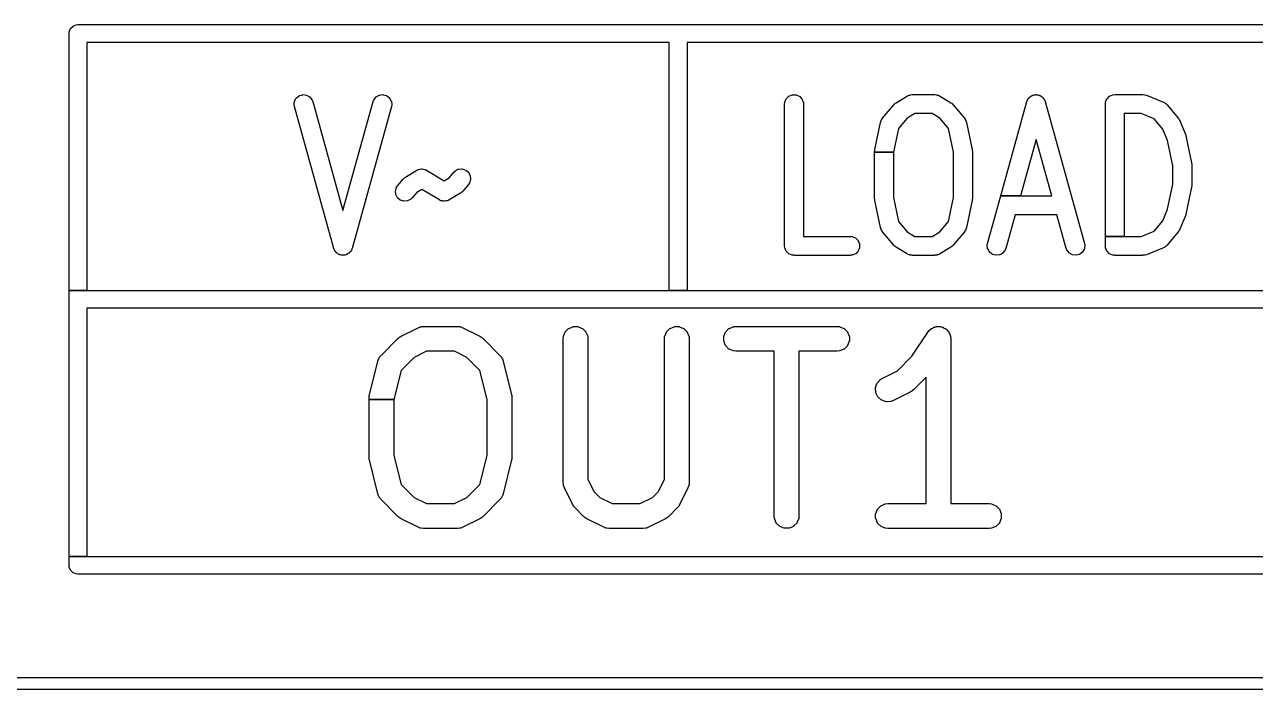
# Model space of a CAD drawing. Header units: inches. Extents: x 0 to 2.68, y 0 to 2.67.
# Drawn here: x 0.3956 to 0.8057, y -0.002 to 0.2195 of the extents above; entities that cross this region are included whole.
import ezdxf

# ---------------------------------------------------------------- set-up
doc = ezdxf.new("R2010")
doc.units = ezdxf.units.IN
doc.header["$MEASUREMENT"] = 0
doc.layers.add('Edge.Cuts', color=254, linetype='CONTINUOUS', true_color=0xd0d2cd)

msp = doc.modelspace()

# ---------------------------------------------------------------- linework, layer by layer
at = {"layer": 'Edge.Cuts', "linetype": 'CONTINUOUS'}
for p, q in [((0.41049, 0.21711), (0.41093, 0.21818)), ((0.41093, 0.21818), (0.41175, 0.21899)), ((0.41175, 0.21899), (0.41281, 0.21943)), ((0.41281, 0.21943), (0.41339, 0.21949)), ((0.41339, 0.21949), (1.21339, 0.21949)), ((0.41043, 0.21654), (0.41049, 0.21711)), ((0.41043, 0.13091), (0.41043, 0.21654)), ((0.61043, 0.21358), (0.41634, 0.21358)), ((0.41634, 0.21358), (0.41634, 0.13091)), ((0.61043, 0.13091), (0.61043, 0.21358)), ((0.81043, 0.21358), (0.61634, 0.21358)), ((0.61634, 0.21358), (0.61634, 0.13091)), ((0.48542, 0.19282), (0.48556, 0.19397)), ((0.48543, 0.19276), (0.48542, 0.19282)), ((0.48552, 0.19219), (0.48543, 0.19276)), ((0.48556, 0.19397), (0.48559, 0.19404)), ((0.48559, 0.19404), (0.48615, 0.19504)), ((0.48615, 0.19504), (0.4862, 0.1951)), ((0.4862, 0.1951), (0.48711, 0.19581)), ((0.48711, 0.19581), (0.48718, 0.19584)), ((0.48718, 0.19584), (0.48829, 0.19615)), ((0.48829, 0.19615), (0.48837, 0.19616)), ((0.48837, 0.19616), (0.48951, 0.19602)), ((0.48951, 0.19602), (0.48958, 0.19599)), ((0.48958, 0.19599), (0.49059, 0.19543)), ((0.49059, 0.19543), (0.49065, 0.19538)), ((0.49065, 0.19538), (0.49136, 0.19447)), ((0.49136, 0.19447), (0.49138, 0.19442)), ((0.49138, 0.19442), (0.49159, 0.19388)), ((0.49159, 0.19388), (0.4916, 0.19386)), ((0.4916, 0.19386), (0.50169, 0.15754)), ((0.50169, 0.15754), (0.51178, 0.19386)), ((0.51178, 0.19388), (0.51199, 0.19442)), ((0.51178, 0.19386), (0.51178, 0.19388)), ((0.51199, 0.19442), (0.51202, 0.19447)), ((0.51202, 0.19447), (0.51273, 0.19538)), ((0.51273, 0.19538), (0.51279, 0.19543)), ((0.51279, 0.19543), (0.51379, 0.19599)), ((0.51379, 0.19599), (0.51386, 0.19602)), ((0.51386, 0.19602), (0.51501, 0.19616)), ((0.51501, 0.19616), (0.51508, 0.19615)), ((0.51508, 0.19615), (0.51619, 0.19584)), ((0.51619, 0.19584), (0.51626, 0.19581)), ((0.51626, 0.19581), (0.51717, 0.1951)), ((0.51717, 0.1951), (0.51722, 0.19504)), ((0.51722, 0.19504), (0.51779, 0.19404)), ((0.51779, 0.19404), (0.51781, 0.19397)), ((0.51781, 0.19397), (0.51795, 0.19282)), ((0.51795, 0.19276), (0.51785, 0.19219)), ((0.51795, 0.19282), (0.51795, 0.19276)), ((0.64886, 0.19304), (0.64891, 0.19361)), ((0.64886, 0.19302), (0.64886, 0.19304)), ((0.64886, 0.14577), (0.64886, 0.19302)), ((0.64891, 0.19361), (0.64893, 0.19367)), ((0.64893, 0.19367), (0.64937, 0.19473)), ((0.64937, 0.19473), (0.64941, 0.1948)), ((0.64941, 0.1948), (0.65023, 0.19561)), ((0.65023, 0.19561), (0.65029, 0.19565)), ((0.65029, 0.19565), (0.65135, 0.1961)), ((0.65135, 0.1961), (0.65143, 0.19611)), ((0.65143, 0.19611), (0.65258, 0.19611)), ((0.65258, 0.19611), (0.65266, 0.1961)), ((0.65266, 0.1961), (0.65372, 0.19565)), ((0.65372, 0.19565), (0.65379, 0.19561)), ((0.65379, 0.19561), (0.6546, 0.1948)), ((0.6546, 0.1948), (0.65464, 0.19473)), ((0.65464, 0.19473), (0.65508, 0.19367)), ((0.65508, 0.19367), (0.6551, 0.19361)), ((0.6551, 0.19361), (0.65515, 0.19304)), ((0.65515, 0.19304), (0.65516, 0.19302)), ((0.65516, 0.19302), (0.65516, 0.14892)), ((0.68146, 0.18829), (0.68521, 0.19278)), ((0.68521, 0.19278), (0.68522, 0.1928)), ((0.68522, 0.1928), (0.68545, 0.19302)), ((0.68545, 0.19302), (0.68548, 0.19307)), ((0.68548, 0.19307), (0.68553, 0.19311)), ((0.68553, 0.19311), (0.68558, 0.19316)), ((0.68558, 0.19316), (0.68563, 0.19321)), ((0.68563, 0.19321), (0.68568, 0.19324)), ((0.68568, 0.19324), (0.68573, 0.19327)), ((0.68573, 0.19327), (0.68599, 0.19346)), ((0.68599, 0.19346), (0.68601, 0.19347)), ((0.68601, 0.19347), (0.68976, 0.19572)), ((0.68976, 0.19572), (0.68977, 0.19573)), ((0.68977, 0.19573), (0.6903, 0.19598)), ((0.6903, 0.19598), (0.69035, 0.19599)), ((0.69035, 0.19599), (0.69054, 0.19602)), ((0.69054, 0.19602), (0.69072, 0.1961)), ((0.69072, 0.1961), (0.69078, 0.19611)), ((0.69078, 0.19611), (0.69136, 0.19617)), ((0.69136, 0.19617), (0.69138, 0.19617)), ((0.69138, 0.19617), (0.69888, 0.19617)), ((0.69888, 0.19617), (0.69889, 0.19617)), ((0.69889, 0.19617), (0.69947, 0.19611)), ((0.69947, 0.19611), (0.69953, 0.1961)), ((0.69953, 0.1961), (0.69971, 0.19602)), ((0.69971, 0.19602), (0.6999, 0.19599)), ((0.6999, 0.19599), (0.69996, 0.19598)), ((0.69996, 0.19598), (0.70048, 0.19573)), ((0.70048, 0.19573), (0.7005, 0.19572)), ((0.7005, 0.19572), (0.70425, 0.19347)), ((0.70425, 0.19347), (0.70426, 0.19346)), ((0.70426, 0.19346), (0.70452, 0.19327)), ((0.70452, 0.19327), (0.70457, 0.19324)), ((0.70457, 0.19324), (0.70462, 0.19321)), ((0.70462, 0.19321), (0.70467, 0.19316)), ((0.70467, 0.19316), (0.70473, 0.19311)), ((0.70473, 0.19311), (0.70477, 0.19307)), ((0.70477, 0.19307), (0.7048, 0.19302)), ((0.7048, 0.19302), (0.70503, 0.1928)), ((0.70503, 0.1928), (0.70504, 0.19278)), ((0.70504, 0.19278), (0.70879, 0.18829)), ((0.72085, 0.16242), (0.72959, 0.19386)), ((0.72959, 0.19388), (0.72962, 0.19395)), ((0.72959, 0.19386), (0.72959, 0.19388)), ((0.72962, 0.19397), (0.72964, 0.19404)), ((0.72962, 0.19395), (0.72962, 0.19397)), ((0.72964, 0.19404), (0.72967, 0.19409)), ((0.72967, 0.19409), (0.7298, 0.19442)), ((0.7298, 0.19442), (0.72983, 0.19447)), ((0.72983, 0.19447), (0.73004, 0.19474)), ((0.73004, 0.19474), (0.73021, 0.19504)), ((0.73021, 0.19504), (0.73026, 0.1951)), ((0.73026, 0.1951), (0.73042, 0.19522)), ((0.73042, 0.19522), (0.73054, 0.19538)), ((0.73054, 0.19538), (0.7306, 0.19543)), ((0.7306, 0.19543), (0.7309, 0.1956)), ((0.7309, 0.1956), (0.73117, 0.19581)), ((0.73117, 0.19581), (0.73124, 0.19584)), ((0.73124, 0.19584), (0.73143, 0.1959)), ((0.73143, 0.1959), (0.7316, 0.19599)), ((0.7316, 0.19599), (0.73167, 0.19602)), ((0.73167, 0.19602), (0.73202, 0.19606)), ((0.73202, 0.19606), (0.73235, 0.19615)), ((0.73235, 0.19615), (0.73242, 0.19616)), ((0.73242, 0.19616), (0.73262, 0.19613)), ((0.73262, 0.19613), (0.73282, 0.19616)), ((0.73282, 0.19616), (0.73289, 0.19615)), ((0.73289, 0.19615), (0.73323, 0.19606)), ((0.73323, 0.19606), (0.73357, 0.19602)), ((0.73357, 0.19602), (0.73364, 0.19599)), ((0.73364, 0.19599), (0.73381, 0.1959)), ((0.73381, 0.1959), (0.734, 0.19584)), ((0.734, 0.19584), (0.73407, 0.19581)), ((0.73407, 0.19581), (0.73434, 0.1956)), ((0.73434, 0.1956), (0.73464, 0.19543)), ((0.73464, 0.19543), (0.7347, 0.19538)), ((0.7347, 0.19538), (0.73482, 0.19522)), ((0.73482, 0.19522), (0.73498, 0.1951)), ((0.73498, 0.1951), (0.73503, 0.19504)), ((0.73503, 0.19504), (0.7352, 0.19474)), ((0.7352, 0.19474), (0.73541, 0.19447)), ((0.73541, 0.19447), (0.73544, 0.19442)), ((0.73544, 0.19442), (0.73557, 0.19409)), ((0.73557, 0.19409), (0.7356, 0.19404)), ((0.7356, 0.19404), (0.73562, 0.19397)), ((0.73562, 0.19397), (0.73562, 0.19395)), ((0.73562, 0.19395), (0.73565, 0.19388)), ((0.73565, 0.19388), (0.73566, 0.19386)), ((0.73566, 0.19386), (0.74878, 0.14662)), ((0.75572, 0.19304), (0.75578, 0.19361)), ((0.75572, 0.19302), (0.75572, 0.19304)), ((0.75572, 0.14892), (0.75572, 0.19302)), ((0.75578, 0.19361), (0.75579, 0.19367)), ((0.75579, 0.19367), (0.75623, 0.19473)), ((0.75623, 0.19473), (0.75627, 0.1948)), ((0.75627, 0.1948), (0.75709, 0.19561)), ((0.75709, 0.19561), (0.75715, 0.19565)), ((0.75715, 0.19565), (0.75822, 0.1961)), ((0.75822, 0.1961), (0.75827, 0.19611)), ((0.75827, 0.19611), (0.75885, 0.19617)), ((0.75885, 0.19617), (0.75887, 0.19617)), ((0.75887, 0.19617), (0.76824, 0.19617)), ((0.76824, 0.19617), (0.76826, 0.19617)), ((0.76826, 0.19617), (0.76876, 0.19612)), ((0.76876, 0.19612), (0.76878, 0.19612)), ((0.76878, 0.19612), (0.76884, 0.19611)), ((0.76884, 0.19611), (0.76884, 0.19611)), ((0.76884, 0.19611), (0.76884, 0.19611)), ((0.76884, 0.19611), (0.76884, 0.19611)), ((0.76884, 0.19611), (0.76884, 0.19611)), ((0.76884, 0.19611), (0.76889, 0.1961)), ((0.76889, 0.1961), (0.76891, 0.19609)), ((0.76891, 0.19609), (0.76939, 0.19595)), ((0.76939, 0.19595), (0.76941, 0.19594)), ((0.76941, 0.19594), (0.77504, 0.19369)), ((0.77504, 0.19369), (0.77505, 0.19368)), ((0.77505, 0.19368), (0.77557, 0.19342)), ((0.77557, 0.19342), (0.77561, 0.19338)), ((0.77561, 0.19338), (0.7757, 0.1933)), ((0.7757, 0.1933), (0.77581, 0.19324)), ((0.77581, 0.19324), (0.77586, 0.19321)), ((0.77586, 0.19321), (0.77627, 0.1928)), ((0.77627, 0.1928), (0.77629, 0.19278)), ((0.77629, 0.19278), (0.78003, 0.18829)), ((0.48553, 0.19218), (0.48552, 0.19219)), ((0.49865, 0.14493), (0.48553, 0.19218)), ((0.51785, 0.19218), (0.50472, 0.14493)), ((0.51785, 0.19219), (0.51785, 0.19218)), ((0.69225, 0.18987), (0.6897, 0.18834)), ((0.698, 0.18987), (0.69225, 0.18987)), ((0.70055, 0.18834), (0.698, 0.18987)), ((0.76763, 0.18987), (0.76202, 0.18987)), ((0.76202, 0.18987), (0.76202, 0.14892)), ((0.77196, 0.18814), (0.76763, 0.18987)), ((0.67892, 0.17791), (0.68079, 0.18691)), ((0.68079, 0.18691), (0.6808, 0.18693)), ((0.6808, 0.18693), (0.68097, 0.18748)), ((0.68097, 0.18748), (0.681, 0.18753)), ((0.681, 0.18753), (0.68106, 0.18763)), ((0.68106, 0.18763), (0.6811, 0.18774)), ((0.6811, 0.18774), (0.68112, 0.18779)), ((0.68112, 0.18779), (0.68145, 0.18827)), ((0.68145, 0.18827), (0.68146, 0.18829)), ((0.6868, 0.18486), (0.68515, 0.17695)), ((0.6897, 0.18834), (0.6868, 0.18486)), ((0.70345, 0.18486), (0.70055, 0.18834)), ((0.7051, 0.17695), (0.70345, 0.18486)), ((0.70879, 0.18829), (0.70881, 0.18827)), ((0.70881, 0.18827), (0.70913, 0.18779)), ((0.70913, 0.18779), (0.70916, 0.18774)), ((0.70916, 0.18774), (0.70919, 0.18763)), ((0.70919, 0.18763), (0.70925, 0.18753)), ((0.70925, 0.18753), (0.70928, 0.18748)), ((0.70928, 0.18748), (0.70945, 0.18693)), ((0.70945, 0.18693), (0.70946, 0.18691)), ((0.70946, 0.18691), (0.71133, 0.17791)), ((0.77489, 0.18462), (0.77196, 0.18814)), ((0.77647, 0.18083), (0.77489, 0.18462)), ((0.78003, 0.18829), (0.78005, 0.18827)), ((0.78005, 0.18827), (0.78017, 0.18809)), ((0.78017, 0.18809), (0.78021, 0.18805)), ((0.78021, 0.18805), (0.78024, 0.18801)), ((0.78024, 0.18801), (0.7803, 0.1879)), ((0.7803, 0.1879), (0.78037, 0.18779)), ((0.78037, 0.18779), (0.7804, 0.18774)), ((0.7804, 0.18774), (0.78041, 0.18769)), ((0.78041, 0.18769), (0.78051, 0.1875)), ((0.78051, 0.1875), (0.78052, 0.18748)), ((0.78052, 0.18748), (0.7824, 0.18298)), ((0.73262, 0.18125), (0.72739, 0.16242)), ((0.73785, 0.16242), (0.73262, 0.18125)), ((0.77822, 0.17245), (0.77647, 0.18083)), ((0.7824, 0.18298), (0.7824, 0.18296)), ((0.7824, 0.18296), (0.78248, 0.1827)), ((0.78248, 0.1827), (0.78257, 0.18243)), ((0.78257, 0.18243), (0.78257, 0.18241)), ((0.78257, 0.18241), (0.78445, 0.17341)), ((0.67885, 0.17732), (0.67888, 0.17759)), ((0.67885, 0.1773), (0.67885, 0.17732)), ((0.67885, 0.17729), (0.67885, 0.1773)), ((0.67885, 0.17727), (0.67885, 0.17729)), ((0.67885, 0.17695), (0.67885, 0.17727)), ((0.67885, 0.16152), (0.67885, 0.17695)), ((0.67885, 0.17695), (0.68515, 0.17695)), ((0.68515, 0.17695), (0.67885, 0.17695)), ((0.67888, 0.17759), (0.67891, 0.17787)), ((0.67891, 0.17788), (0.67892, 0.17789)), ((0.67891, 0.17787), (0.67891, 0.17788)), ((0.67892, 0.17789), (0.67892, 0.17791)), ((0.68515, 0.17695), (0.68515, 0.16185)), ((0.7051, 0.16185), (0.7051, 0.17695)), ((0.71133, 0.17791), (0.71134, 0.17789)), ((0.71134, 0.17789), (0.71134, 0.17788)), ((0.71134, 0.17788), (0.71134, 0.17787)), ((0.71134, 0.17787), (0.71137, 0.17759)), ((0.71137, 0.17759), (0.7114, 0.17732)), ((0.7114, 0.17732), (0.7114, 0.1773)), ((0.7114, 0.1773), (0.7114, 0.17729)), ((0.7114, 0.17729), (0.7114, 0.17727)), ((0.7114, 0.17727), (0.7114, 0.16152)), ((0.77822, 0.16635), (0.77822, 0.17245)), ((0.78445, 0.17341), (0.78445, 0.17339)), ((0.78445, 0.17339), (0.78445, 0.17338)), ((0.78445, 0.17338), (0.78446, 0.17337)), ((0.78446, 0.17337), (0.78448, 0.17309)), ((0.78448, 0.17309), (0.78451, 0.17282)), ((0.78451, 0.17282), (0.78451, 0.1728)), ((0.78451, 0.1728), (0.78451, 0.17279)), ((0.78451, 0.17279), (0.78451, 0.17277)), ((0.78451, 0.17277), (0.78451, 0.16602)), ((0.52178, 0.16805), (0.52201, 0.16828)), ((0.52201, 0.16828), (0.52204, 0.16833)), ((0.52204, 0.16833), (0.52208, 0.16837)), ((0.52208, 0.16837), (0.52214, 0.16841)), ((0.52214, 0.16841), (0.52219, 0.16846)), ((0.52219, 0.16846), (0.52224, 0.16849)), ((0.52224, 0.16849), (0.52229, 0.16852)), ((0.52229, 0.16852), (0.52255, 0.16871)), ((0.52255, 0.16871), (0.52256, 0.16872)), ((0.52256, 0.16872), (0.52631, 0.17097)), ((0.52631, 0.17097), (0.52633, 0.17098)), ((0.52633, 0.17098), (0.52651, 0.17107)), ((0.52651, 0.17107), (0.52656, 0.1711)), ((0.52656, 0.1711), (0.52662, 0.17113)), ((0.52662, 0.17113), (0.52668, 0.17114)), ((0.52668, 0.17114), (0.52685, 0.17123)), ((0.52685, 0.17123), (0.52691, 0.17125)), ((0.52691, 0.17125), (0.52733, 0.17131)), ((0.52733, 0.17131), (0.52774, 0.17141)), ((0.52774, 0.17141), (0.52782, 0.17142)), ((0.52782, 0.17142), (0.52793, 0.1714)), ((0.52793, 0.1714), (0.52805, 0.17142)), ((0.52805, 0.17142), (0.52813, 0.17141)), ((0.52813, 0.17141), (0.52854, 0.17131)), ((0.52854, 0.17131), (0.52896, 0.17125)), ((0.52896, 0.17125), (0.52901, 0.17123)), ((0.52901, 0.17123), (0.52919, 0.17114)), ((0.52919, 0.17114), (0.52924, 0.17113)), ((0.52924, 0.17113), (0.52931, 0.1711)), ((0.52931, 0.1711), (0.52936, 0.17107)), ((0.52936, 0.17107), (0.52954, 0.17098)), ((0.52954, 0.17098), (0.52955, 0.17097)), ((0.52955, 0.17097), (0.53543, 0.16744)), ((0.53543, 0.16744), (0.5371, 0.16845)), ((0.5371, 0.16845), (0.53864, 0.17029)), ((0.53864, 0.17029), (0.53865, 0.1703)), ((0.53865, 0.1703), (0.53906, 0.17071)), ((0.53906, 0.17071), (0.53911, 0.17074)), ((0.53911, 0.17074), (0.54013, 0.17128)), ((0.54013, 0.17128), (0.5402, 0.1713)), ((0.5402, 0.1713), (0.54135, 0.1714)), ((0.54135, 0.1714), (0.54143, 0.1714)), ((0.54143, 0.1714), (0.54253, 0.17105)), ((0.54253, 0.17105), (0.54259, 0.17102)), ((0.54259, 0.17102), (0.54348, 0.17028)), ((0.54348, 0.17028), (0.54353, 0.17022)), ((0.54353, 0.17022), (0.54406, 0.1692)), ((0.54406, 0.1692), (0.54409, 0.16912)), ((0.54409, 0.16912), (0.54419, 0.16798)), ((0.51918, 0.16407), (0.51919, 0.16414)), ((0.51928, 0.16292), (0.51918, 0.16407)), ((0.51919, 0.16414), (0.51953, 0.16524)), ((0.51953, 0.16524), (0.51955, 0.16529)), ((0.51955, 0.16529), (0.51988, 0.16577)), ((0.51988, 0.16577), (0.51989, 0.16579)), ((0.51989, 0.16579), (0.52176, 0.16804)), ((0.52176, 0.16804), (0.52178, 0.16805)), ((0.52793, 0.1646), (0.52626, 0.1636)), ((0.53381, 0.16107), (0.52793, 0.1646)), ((0.54348, 0.16625), (0.5416, 0.16401)), ((0.54349, 0.16627), (0.54348, 0.16625)), ((0.54381, 0.16675), (0.54349, 0.16627)), ((0.54384, 0.1668), (0.54381, 0.16675)), ((0.54418, 0.1679), (0.54384, 0.1668)), ((0.54419, 0.16798), (0.54418, 0.1679)), ((0.77647, 0.15796), (0.77822, 0.16635)), ((0.78445, 0.16538), (0.78257, 0.15638)), ((0.78446, 0.16543), (0.78445, 0.16541)), ((0.78445, 0.16541), (0.78445, 0.1654)), ((0.78445, 0.1654), (0.78445, 0.16538)), ((0.78448, 0.1657), (0.78446, 0.16543)), ((0.78451, 0.16597), (0.78448, 0.1657)), ((0.78451, 0.16602), (0.78451, 0.166)), ((0.78451, 0.166), (0.78451, 0.16599)), ((0.78451, 0.16599), (0.78451, 0.16597)), ((0.5193, 0.16284), (0.51928, 0.16292)), ((0.51984, 0.16182), (0.5193, 0.16284)), ((0.51989, 0.16176), (0.51984, 0.16182)), ((0.52077, 0.16103), (0.51989, 0.16176)), ((0.52084, 0.16099), (0.52077, 0.16103)), ((0.52194, 0.16065), (0.52084, 0.16099)), ((0.52202, 0.16064), (0.52194, 0.16065)), ((0.52316, 0.16074), (0.52202, 0.16064)), ((0.52324, 0.16077), (0.52316, 0.16074)), ((0.52426, 0.1613), (0.52324, 0.16077)), ((0.5243, 0.16133), (0.52426, 0.1613)), ((0.52472, 0.16174), (0.5243, 0.16133)), ((0.52473, 0.16176), (0.52472, 0.16174)), ((0.52626, 0.1636), (0.52473, 0.16176)), ((0.53383, 0.16106), (0.53381, 0.16107)), ((0.53401, 0.16098), (0.53383, 0.16106)), ((0.53405, 0.16094), (0.53401, 0.16098)), ((0.53412, 0.16091), (0.53405, 0.16094)), ((0.53418, 0.1609), (0.53412, 0.16091)), ((0.53435, 0.16081), (0.53418, 0.1609)), ((0.53441, 0.1608), (0.53435, 0.16081)), ((0.53483, 0.16073), (0.53441, 0.1608)), ((0.53524, 0.16063), (0.53483, 0.16073)), ((0.53532, 0.16063), (0.53524, 0.16063)), ((0.53543, 0.16064), (0.53532, 0.16063)), ((0.53555, 0.16063), (0.53543, 0.16064)), ((0.53562, 0.16063), (0.53555, 0.16063)), ((0.53604, 0.16073), (0.53562, 0.16063)), ((0.53646, 0.1608), (0.53604, 0.16073)), ((0.53651, 0.16081), (0.53646, 0.1608)), ((0.53669, 0.1609), (0.53651, 0.16081)), ((0.53674, 0.16091), (0.53669, 0.1609)), ((0.53681, 0.16094), (0.53674, 0.16091)), ((0.53685, 0.16098), (0.53681, 0.16094)), ((0.53704, 0.16106), (0.53685, 0.16098)), ((0.53705, 0.16107), (0.53704, 0.16106)), ((0.5408, 0.16332), (0.53705, 0.16107)), ((0.54082, 0.16333), (0.5408, 0.16332)), ((0.54108, 0.16352), (0.54082, 0.16333)), ((0.54113, 0.16355), (0.54108, 0.16352)), ((0.54118, 0.16358), (0.54113, 0.16355)), ((0.54123, 0.16363), (0.54118, 0.16358)), ((0.54128, 0.16368), (0.54123, 0.16363)), ((0.54132, 0.16372), (0.54128, 0.16368)), ((0.54136, 0.16377), (0.54132, 0.16372)), ((0.54159, 0.16399), (0.54136, 0.16377)), ((0.5416, 0.16401), (0.54159, 0.16399)), ((0.67885, 0.1615), (0.67885, 0.16152)), ((0.67885, 0.16149), (0.67885, 0.1615)), ((0.67885, 0.16147), (0.67885, 0.16149)), ((0.67888, 0.1612), (0.67885, 0.16147)), ((0.67891, 0.16093), (0.67888, 0.1612)), ((0.67888, 0.1612), (0.67888, 0.1612)), ((0.67891, 0.16091), (0.67891, 0.16093)), ((0.67892, 0.1609), (0.67891, 0.16091)), ((0.67892, 0.16088), (0.67892, 0.1609)), ((0.68079, 0.15188), (0.67892, 0.16088)), ((0.68515, 0.16185), (0.6868, 0.15394)), ((0.70345, 0.15394), (0.7051, 0.16185)), ((0.71133, 0.16088), (0.70946, 0.15188)), ((0.71134, 0.1609), (0.71133, 0.16088)), ((0.71137, 0.1612), (0.71134, 0.16093)), ((0.71134, 0.16093), (0.71134, 0.16091)), ((0.71134, 0.16091), (0.71134, 0.1609)), ((0.7114, 0.16147), (0.71137, 0.1612)), ((0.7114, 0.16152), (0.7114, 0.1615)), ((0.7114, 0.1615), (0.7114, 0.16149)), ((0.7114, 0.16149), (0.7114, 0.16147)), ((0.71646, 0.14662), (0.72085, 0.16242)), ((0.72085, 0.16242), (0.72739, 0.16242)), ((0.72739, 0.16242), (0.72085, 0.16242)), ((0.72739, 0.16242), (0.73785, 0.16242)), ((0.72564, 0.15612), (0.72253, 0.14493)), ((0.7396, 0.15612), (0.72564, 0.15612)), ((0.74271, 0.14493), (0.7396, 0.15612)), ((0.77489, 0.15417), (0.77647, 0.15796)), ((0.78248, 0.15609), (0.7824, 0.15583)), ((0.78257, 0.15636), (0.78248, 0.15609)), ((0.78248, 0.15609), (0.78248, 0.15609)), ((0.78257, 0.15638), (0.78257, 0.15636)), ((0.6808, 0.15186), (0.68079, 0.15188)), ((0.68097, 0.15131), (0.6808, 0.15186)), ((0.6868, 0.15394), (0.6897, 0.15045)), ((0.70055, 0.15045), (0.70345, 0.15394)), ((0.70945, 0.15186), (0.70928, 0.15131)), ((0.70946, 0.15188), (0.70945, 0.15186)), ((0.77196, 0.15065), (0.77489, 0.15417)), ((0.7824, 0.15581), (0.78052, 0.15131)), ((0.7824, 0.15583), (0.7824, 0.15581)), ((0.65516, 0.14892), (0.67075, 0.14892)), ((0.67075, 0.14892), (0.67077, 0.14892)), ((0.67077, 0.14892), (0.67135, 0.14887)), ((0.67135, 0.14887), (0.67141, 0.14885)), ((0.67141, 0.14885), (0.67247, 0.14841)), ((0.67247, 0.14841), (0.67253, 0.14837)), ((0.67253, 0.14837), (0.67335, 0.14755)), ((0.681, 0.15126), (0.68097, 0.15131)), ((0.68106, 0.15116), (0.681, 0.15126)), ((0.6811, 0.15105), (0.68106, 0.15116)), ((0.68112, 0.151), (0.6811, 0.15105)), ((0.68145, 0.15052), (0.68112, 0.151)), ((0.68146, 0.15051), (0.68145, 0.15052)), ((0.68521, 0.14601), (0.68146, 0.15051)), ((0.6897, 0.15045), (0.69225, 0.14892)), ((0.69225, 0.14892), (0.698, 0.14892)), ((0.698, 0.14892), (0.70055, 0.15045)), ((0.70879, 0.15051), (0.70504, 0.14601)), ((0.70881, 0.15052), (0.70879, 0.15051)), ((0.70913, 0.151), (0.70881, 0.15052)), ((0.70916, 0.15105), (0.70913, 0.151)), ((0.70919, 0.15116), (0.70916, 0.15105)), ((0.70925, 0.15126), (0.70919, 0.15116)), ((0.70928, 0.15131), (0.70925, 0.15126)), ((0.75572, 0.14577), (0.75572, 0.14892)), ((0.75572, 0.14892), (0.76202, 0.14892)), ((0.76202, 0.14892), (0.75572, 0.14892)), ((0.76202, 0.14892), (0.76763, 0.14892)), ((0.76763, 0.14892), (0.77196, 0.15065)), ((0.78003, 0.15051), (0.77629, 0.14601)), ((0.78005, 0.15052), (0.78003, 0.15051)), ((0.78017, 0.1507), (0.78005, 0.15052)), ((0.78021, 0.15074), (0.78017, 0.1507)), ((0.78024, 0.15078), (0.78021, 0.15074)), ((0.7803, 0.1509), (0.78024, 0.15078)), ((0.78037, 0.151), (0.7803, 0.1509)), ((0.7804, 0.15105), (0.78037, 0.151)), ((0.78041, 0.15111), (0.7804, 0.15105)), ((0.78051, 0.15129), (0.78041, 0.15111)), ((0.78052, 0.15131), (0.78051, 0.15129)), ((0.49866, 0.14491), (0.49865, 0.14493)), ((0.49869, 0.14484), (0.49866, 0.14491)), ((0.49869, 0.14483), (0.49869, 0.14484)), ((0.49871, 0.14475), (0.49869, 0.14483)), ((0.49874, 0.1447), (0.49871, 0.14475)), ((0.49887, 0.14437), (0.49874, 0.1447)), ((0.4989, 0.14432), (0.49887, 0.14437)), ((0.49911, 0.14405), (0.4989, 0.14432)), ((0.49928, 0.14375), (0.49911, 0.14405)), ((0.49933, 0.14369), (0.49928, 0.14375)), ((0.49948, 0.14357), (0.49933, 0.14369)), ((0.49961, 0.14341), (0.49948, 0.14357)), ((0.50389, 0.14357), (0.50377, 0.14341)), ((0.50405, 0.14369), (0.50389, 0.14357)), ((0.5041, 0.14375), (0.50405, 0.14369)), ((0.50427, 0.14405), (0.5041, 0.14375)), ((0.50448, 0.14432), (0.50427, 0.14405)), ((0.50451, 0.14437), (0.50448, 0.14432)), ((0.50463, 0.1447), (0.50451, 0.14437)), ((0.50466, 0.14475), (0.50463, 0.1447)), ((0.50469, 0.14483), (0.50466, 0.14475)), ((0.50472, 0.14491), (0.50469, 0.14484)), ((0.50469, 0.14484), (0.50469, 0.14483)), ((0.50472, 0.14493), (0.50472, 0.14491)), ((0.64886, 0.14575), (0.64886, 0.14577)), ((0.64891, 0.14518), (0.64886, 0.14575)), ((0.64893, 0.14512), (0.64891, 0.14518)), ((0.64937, 0.14406), (0.64893, 0.14512)), ((0.64941, 0.14399), (0.64937, 0.14406)), ((0.65023, 0.14318), (0.64941, 0.14399)), ((0.67335, 0.14399), (0.67253, 0.14318)), ((0.67335, 0.14755), (0.67339, 0.14749)), ((0.67339, 0.14406), (0.67335, 0.14399)), ((0.67339, 0.14749), (0.67383, 0.14643)), ((0.67383, 0.14512), (0.67339, 0.14406)), ((0.67383, 0.14643), (0.67385, 0.14635)), ((0.67385, 0.1452), (0.67383, 0.14512)), ((0.67385, 0.14635), (0.67385, 0.1452)), ((0.68522, 0.14599), (0.68521, 0.14601)), ((0.68545, 0.14577), (0.68522, 0.14599)), ((0.68548, 0.14572), (0.68545, 0.14577)), ((0.68553, 0.14568), (0.68548, 0.14572)), ((0.68558, 0.14564), (0.68553, 0.14568)), ((0.68563, 0.14559), (0.68558, 0.14564)), ((0.68568, 0.14555), (0.68563, 0.14559)), ((0.68573, 0.14552), (0.68568, 0.14555)), ((0.68599, 0.14533), (0.68573, 0.14552)), ((0.68601, 0.14532), (0.68599, 0.14533)), ((0.68976, 0.14307), (0.68601, 0.14532)), ((0.70425, 0.14532), (0.7005, 0.14307)), ((0.70426, 0.14533), (0.70425, 0.14532)), ((0.70452, 0.14552), (0.70426, 0.14533)), ((0.70457, 0.14555), (0.70452, 0.14552)), ((0.70462, 0.14559), (0.70457, 0.14555)), ((0.70467, 0.14564), (0.70462, 0.14559)), ((0.70473, 0.14568), (0.70467, 0.14564)), ((0.70477, 0.14572), (0.70473, 0.14568)), ((0.7048, 0.14577), (0.70477, 0.14572)), ((0.70503, 0.14599), (0.7048, 0.14577)), ((0.70504, 0.14601), (0.70503, 0.14599)), ((0.71636, 0.14603), (0.71646, 0.1466)), ((0.71636, 0.14597), (0.71636, 0.14603)), ((0.7165, 0.14483), (0.71636, 0.14597)), ((0.71646, 0.1466), (0.71646, 0.14662)), ((0.71652, 0.14475), (0.7165, 0.14483)), ((0.71709, 0.14375), (0.71652, 0.14475)), ((0.71714, 0.14369), (0.71709, 0.14375)), ((0.71805, 0.14298), (0.71714, 0.14369)), ((0.72229, 0.14432), (0.72158, 0.14341)), ((0.72232, 0.14437), (0.72229, 0.14432)), ((0.72253, 0.14491), (0.72232, 0.14437)), ((0.72253, 0.14493), (0.72253, 0.14491)), ((0.74272, 0.14491), (0.74271, 0.14493)), ((0.74292, 0.14437), (0.74272, 0.14491)), ((0.74295, 0.14432), (0.74292, 0.14437)), ((0.74366, 0.14341), (0.74295, 0.14432)), ((0.7481, 0.14369), (0.7472, 0.14298)), ((0.74815, 0.14375), (0.7481, 0.14369)), ((0.74872, 0.14475), (0.74815, 0.14375)), ((0.74874, 0.14483), (0.74872, 0.14475)), ((0.74888, 0.14597), (0.74874, 0.14483)), ((0.74878, 0.14662), (0.74878, 0.1466)), ((0.74878, 0.1466), (0.74888, 0.14603)), ((0.74888, 0.14603), (0.74888, 0.14597)), ((0.75572, 0.14575), (0.75572, 0.14577)), ((0.75578, 0.14518), (0.75572, 0.14575)), ((0.75579, 0.14512), (0.75578, 0.14518)), ((0.75623, 0.14406), (0.75579, 0.14512)), ((0.75627, 0.14399), (0.75623, 0.14406)), ((0.75709, 0.14318), (0.75627, 0.14399)), ((0.77504, 0.1451), (0.76941, 0.14285)), ((0.77505, 0.14511), (0.77504, 0.1451)), ((0.77557, 0.14537), (0.77505, 0.14511)), ((0.77561, 0.14541), (0.77557, 0.14537)), ((0.7757, 0.14549), (0.77561, 0.14541)), ((0.77581, 0.14555), (0.7757, 0.14549)), ((0.77586, 0.14559), (0.77581, 0.14555)), ((0.77627, 0.14599), (0.77586, 0.14559)), ((0.77629, 0.14601), (0.77627, 0.14599)), ((0.49966, 0.14336), (0.49961, 0.14341)), ((0.49996, 0.1432), (0.49966, 0.14336)), ((0.50024, 0.14298), (0.49996, 0.1432)), ((0.5003, 0.14295), (0.50024, 0.14298)), ((0.50049, 0.1429), (0.5003, 0.14295)), ((0.50067, 0.1428), (0.50049, 0.1429)), ((0.50074, 0.14277), (0.50067, 0.1428)), ((0.50108, 0.14273), (0.50074, 0.14277)), ((0.50141, 0.14264), (0.50108, 0.14273)), ((0.50149, 0.14263), (0.50141, 0.14264)), ((0.50169, 0.14266), (0.50149, 0.14263)), ((0.50188, 0.14263), (0.50169, 0.14266)), ((0.50196, 0.14264), (0.50188, 0.14263)), ((0.50229, 0.14273), (0.50196, 0.14264)), ((0.50263, 0.14277), (0.50229, 0.14273)), ((0.50271, 0.1428), (0.50263, 0.14277)), ((0.50288, 0.1429), (0.50271, 0.1428)), ((0.50307, 0.14295), (0.50288, 0.1429)), ((0.50314, 0.14298), (0.50307, 0.14295)), ((0.50341, 0.1432), (0.50314, 0.14298)), ((0.50371, 0.14336), (0.50341, 0.1432)), ((0.50377, 0.14341), (0.50371, 0.14336)), ((0.65029, 0.14314), (0.65023, 0.14318)), ((0.65135, 0.1427), (0.65029, 0.14314)), ((0.65141, 0.14268), (0.65135, 0.1427)), ((0.65199, 0.14263), (0.65141, 0.14268)), ((0.65201, 0.14262), (0.65199, 0.14263)), ((0.67075, 0.14262), (0.65201, 0.14262)), ((0.67077, 0.14263), (0.67075, 0.14262)), ((0.67135, 0.14268), (0.67077, 0.14263)), ((0.67141, 0.1427), (0.67135, 0.14268)), ((0.67247, 0.14314), (0.67141, 0.1427)), ((0.67253, 0.14318), (0.67247, 0.14314)), ((0.68977, 0.14306), (0.68976, 0.14307)), ((0.6903, 0.14282), (0.68977, 0.14306)), ((0.69035, 0.1428), (0.6903, 0.14282)), ((0.69054, 0.14277), (0.69035, 0.1428)), ((0.69072, 0.1427), (0.69054, 0.14277)), ((0.69078, 0.14268), (0.69072, 0.1427)), ((0.69136, 0.14263), (0.69078, 0.14268)), ((0.69138, 0.14262), (0.69136, 0.14263)), ((0.69888, 0.14262), (0.69138, 0.14262)), ((0.69889, 0.14263), (0.69888, 0.14262)), ((0.69947, 0.14268), (0.69889, 0.14263)), ((0.69953, 0.1427), (0.69947, 0.14268)), ((0.69971, 0.14277), (0.69953, 0.1427)), ((0.6999, 0.1428), (0.69971, 0.14277)), ((0.69996, 0.14282), (0.6999, 0.1428)), ((0.70048, 0.14306), (0.69996, 0.14282)), ((0.7005, 0.14307), (0.70048, 0.14306)), ((0.71811, 0.14295), (0.71805, 0.14298)), ((0.71922, 0.14264), (0.71811, 0.14295)), ((0.7193, 0.14263), (0.71922, 0.14264)), ((0.72045, 0.14277), (0.7193, 0.14263)), ((0.72052, 0.1428), (0.72045, 0.14277)), ((0.72152, 0.14336), (0.72052, 0.1428)), ((0.72158, 0.14341), (0.72152, 0.14336)), ((0.74372, 0.14336), (0.74366, 0.14341)), ((0.74472, 0.1428), (0.74372, 0.14336)), ((0.7448, 0.14277), (0.74472, 0.1428)), ((0.74594, 0.14263), (0.7448, 0.14277)), ((0.74602, 0.14264), (0.74594, 0.14263)), ((0.74713, 0.14295), (0.74602, 0.14264)), ((0.7472, 0.14298), (0.74713, 0.14295)), ((0.75715, 0.14314), (0.75709, 0.14318)), ((0.75822, 0.1427), (0.75715, 0.14314)), ((0.75827, 0.14268), (0.75822, 0.1427)), ((0.75885, 0.14263), (0.75827, 0.14268)), ((0.75887, 0.14262), (0.75885, 0.14263)), ((0.76824, 0.14262), (0.75887, 0.14262)), ((0.76826, 0.14263), (0.76824, 0.14262)), ((0.76876, 0.14267), (0.76826, 0.14263)), ((0.76878, 0.14267), (0.76876, 0.14267)), ((0.76884, 0.14268), (0.76878, 0.14267)), ((0.76889, 0.1427), (0.76884, 0.14268)), ((0.76884, 0.14268), (0.76884, 0.14268)), ((0.76884, 0.14268), (0.76884, 0.14268)), ((0.76884, 0.14268), (0.76884, 0.14268)), ((0.76884, 0.14268), (0.76884, 0.14268)), ((0.76891, 0.1427), (0.76889, 0.1427)), ((0.76939, 0.14284), (0.76891, 0.1427)), ((0.76941, 0.14285), (0.76939, 0.14284)), ((0.41043, 0.12795), (0.41043, 0.13091)), ((0.41043, 0.13091), (0.41634, 0.13091)), ((0.41634, 0.13091), (0.41043, 0.13091)), ((0.41043, 0.04232), (0.41043, 0.12795)), ((0.41634, 0.13091), (0.61043, 0.13091)), ((0.61043, 0.13091), (0.61634, 0.13091)), ((0.61634, 0.13091), (0.61043, 0.13091)), ((0.61634, 0.13091), (0.81043, 0.13091)), ((0.81043, 0.125), (0.41634, 0.125)), ((0.41634, 0.125), (0.41634, 0.04232)), ((0.52778, 0.11888), (0.52855, 0.11895)), ((0.52855, 0.11895), (0.52857, 0.11896)), ((0.52857, 0.11896), (0.53982, 0.11896)), ((0.53982, 0.11896), (0.53984, 0.11895)), ((0.53984, 0.11895), (0.54061, 0.11888)), ((0.63183, 0.11888), (0.6326, 0.11895)), ((0.6326, 0.11895), (0.63262, 0.11896)), ((0.63262, 0.11896), (0.66637, 0.11896)), ((0.66637, 0.11896), (0.66639, 0.11895)), ((0.66639, 0.11895), (0.66715, 0.11888)), ((0.69971, 0.11888), (0.70007, 0.11895)), ((0.70007, 0.11895), (0.70015, 0.11895)), ((0.70015, 0.11895), (0.70051, 0.11888)), ((0.5144, 0.10931), (0.52002, 0.11493)), ((0.52002, 0.11493), (0.52004, 0.11495)), ((0.52004, 0.11495), (0.52033, 0.11518)), ((0.52033, 0.11518), (0.52038, 0.11525)), ((0.52038, 0.11525), (0.52043, 0.11529)), ((0.52043, 0.11529), (0.52054, 0.11535)), ((0.52054, 0.11535), (0.52063, 0.11544)), ((0.52063, 0.11544), (0.52068, 0.11546)), ((0.52068, 0.11546), (0.52076, 0.1155)), ((0.52076, 0.1155), (0.52108, 0.1157)), ((0.52108, 0.1157), (0.5211, 0.11571)), ((0.5211, 0.11571), (0.52672, 0.11852)), ((0.52672, 0.11852), (0.52674, 0.11853)), ((0.52674, 0.11853), (0.52746, 0.1188)), ((0.52746, 0.1188), (0.52752, 0.11882)), ((0.52752, 0.11882), (0.52763, 0.11882)), ((0.52763, 0.11882), (0.52773, 0.11886)), ((0.52773, 0.11886), (0.52778, 0.11888)), ((0.54061, 0.11888), (0.54066, 0.11886)), ((0.54066, 0.11886), (0.54076, 0.11882)), ((0.54076, 0.11882), (0.54087, 0.11882)), ((0.54087, 0.11882), (0.54093, 0.1188)), ((0.54093, 0.1188), (0.54165, 0.11853)), ((0.54165, 0.11853), (0.54167, 0.11852)), ((0.54167, 0.11852), (0.54729, 0.11571)), ((0.54729, 0.11571), (0.54731, 0.1157)), ((0.54731, 0.1157), (0.54763, 0.1155)), ((0.54763, 0.1155), (0.54771, 0.11546)), ((0.54771, 0.11546), (0.54776, 0.11544)), ((0.54776, 0.11544), (0.54785, 0.11535)), ((0.54785, 0.11535), (0.54796, 0.11529)), ((0.54796, 0.11529), (0.54801, 0.11525)), ((0.54801, 0.11525), (0.54806, 0.11518)), ((0.54806, 0.11518), (0.54835, 0.11495)), ((0.54835, 0.11495), (0.54837, 0.11493)), ((0.54837, 0.11493), (0.55399, 0.10931)), ((0.57506, 0.11484), (0.57513, 0.11561)), ((0.57506, 0.11482), (0.57506, 0.11484)), ((0.57513, 0.11561), (0.57515, 0.11567)), ((0.57515, 0.11567), (0.57573, 0.11708)), ((0.57573, 0.11708), (0.57578, 0.11715)), ((0.57578, 0.11715), (0.57686, 0.11823)), ((0.57686, 0.11823), (0.57693, 0.11828)), ((0.57693, 0.11828), (0.57835, 0.11886)), ((0.57835, 0.11886), (0.57842, 0.11888)), ((0.57842, 0.11888), (0.57996, 0.11888)), ((0.57996, 0.11888), (0.58003, 0.11886)), ((0.58003, 0.11886), (0.58145, 0.11828)), ((0.58145, 0.11828), (0.58152, 0.11823)), ((0.58152, 0.11823), (0.5826, 0.11715)), ((0.5826, 0.11715), (0.58265, 0.11708)), ((0.58265, 0.11708), (0.58323, 0.11567)), ((0.58323, 0.11567), (0.58325, 0.11561)), ((0.58325, 0.11561), (0.58332, 0.11484)), ((0.58332, 0.11484), (0.58332, 0.11482)), ((0.6088, 0.11484), (0.60888, 0.11561)), ((0.6088, 0.11482), (0.6088, 0.11484)), ((0.60888, 0.11561), (0.60889, 0.11567)), ((0.60889, 0.11567), (0.60948, 0.11708)), ((0.60948, 0.11708), (0.60952, 0.11715)), ((0.60952, 0.11715), (0.61061, 0.11823)), ((0.61061, 0.11823), (0.61067, 0.11828)), ((0.61067, 0.11828), (0.61209, 0.11886)), ((0.61209, 0.11886), (0.61217, 0.11888)), ((0.61217, 0.11888), (0.6137, 0.11888)), ((0.6137, 0.11888), (0.61378, 0.11886)), ((0.61378, 0.11886), (0.6152, 0.11828)), ((0.6152, 0.11828), (0.61526, 0.11823)), ((0.61526, 0.11823), (0.61635, 0.11715)), ((0.61635, 0.11715), (0.61639, 0.11708)), ((0.61639, 0.11708), (0.61698, 0.11567)), ((0.61698, 0.11567), (0.61699, 0.11561)), ((0.61699, 0.11561), (0.61707, 0.11484)), ((0.61707, 0.11484), (0.61707, 0.11482)), ((0.62856, 0.11559), (0.62858, 0.11567)), ((0.62856, 0.11405), (0.62856, 0.11559)), ((0.62858, 0.11567), (0.62917, 0.11708)), ((0.62917, 0.11708), (0.62921, 0.11715)), ((0.62921, 0.11715), (0.63029, 0.11823)), ((0.63029, 0.11823), (0.63036, 0.11828)), ((0.63036, 0.11828), (0.63178, 0.11886)), ((0.63178, 0.11886), (0.63183, 0.11888)), ((0.66715, 0.11888), (0.66721, 0.11886)), ((0.66721, 0.11886), (0.66863, 0.11828)), ((0.66863, 0.11828), (0.66869, 0.11823)), ((0.66869, 0.11823), (0.66978, 0.11715)), ((0.66978, 0.11715), (0.66982, 0.11708)), ((0.66982, 0.11708), (0.67041, 0.11567)), ((0.67041, 0.11567), (0.67042, 0.11559)), ((0.67042, 0.11559), (0.67042, 0.11405)), ((0.69128, 0.10902), (0.69667, 0.11711)), ((0.69667, 0.11711), (0.69668, 0.11713)), ((0.69668, 0.11713), (0.69668, 0.11713)), ((0.69668, 0.11713), (0.69669, 0.11713)), ((0.69669, 0.11714), (0.69717, 0.11773)), ((0.69669, 0.11713), (0.69669, 0.11714)), ((0.69669, 0.11714), (0.69669, 0.11714)), ((0.69717, 0.11773), (0.69722, 0.11777)), ((0.69722, 0.11777), (0.69752, 0.11797)), ((0.69752, 0.11797), (0.69779, 0.11823)), ((0.69779, 0.11823), (0.69785, 0.11828)), ((0.69785, 0.11828), (0.69819, 0.11842)), ((0.69819, 0.11842), (0.69849, 0.11862)), ((0.69849, 0.11862), (0.69856, 0.11865)), ((0.69856, 0.11865), (0.69893, 0.11872)), ((0.69893, 0.11872), (0.69927, 0.11886)), ((0.69927, 0.11886), (0.69934, 0.11888)), ((0.69934, 0.11888), (0.69971, 0.11888)), ((0.70051, 0.11888), (0.70088, 0.11888)), ((0.70088, 0.11888), (0.70096, 0.11886)), ((0.70096, 0.11886), (0.70129, 0.11872)), ((0.70129, 0.11872), (0.70165, 0.11865)), ((0.70165, 0.11865), (0.70172, 0.11862)), ((0.70172, 0.11862), (0.70203, 0.11842)), ((0.70203, 0.11842), (0.70238, 0.11828)), ((0.70238, 0.11828), (0.70244, 0.11823)), ((0.70244, 0.11823), (0.7027, 0.11798)), ((0.7027, 0.11798), (0.703, 0.11777)), ((0.703, 0.11777), (0.70306, 0.11772)), ((0.70306, 0.11772), (0.70326, 0.11741)), ((0.70326, 0.11741), (0.70353, 0.11715)), ((0.70353, 0.11715), (0.70357, 0.11708)), ((0.70357, 0.11708), (0.70371, 0.11675)), ((0.70371, 0.11675), (0.70391, 0.11644)), ((0.70391, 0.11644), (0.70394, 0.11637)), ((0.70394, 0.11637), (0.70401, 0.11601)), ((0.70401, 0.11601), (0.70416, 0.11567)), ((0.70416, 0.11567), (0.70417, 0.11561)), ((0.70417, 0.11561), (0.70424, 0.11485)), ((0.70424, 0.11485), (0.70424, 0.11485)), ((0.70424, 0.11485), (0.70424, 0.11484)), ((0.70424, 0.11484), (0.70425, 0.11484)), ((0.70425, 0.11484), (0.70425, 0.11484)), ((0.70425, 0.11484), (0.70425, 0.11482)), ((0.57506, 0.06702), (0.57506, 0.11482)), ((0.58332, 0.11482), (0.58332, 0.06799)), ((0.6088, 0.06799), (0.6088, 0.11482)), ((0.61707, 0.11482), (0.61707, 0.06702)), ((0.62858, 0.11398), (0.62856, 0.11405)), ((0.62917, 0.11256), (0.62858, 0.11398)), ((0.62921, 0.1125), (0.62917, 0.11256)), ((0.63029, 0.11141), (0.62921, 0.1125)), ((0.63036, 0.11137), (0.63029, 0.11141)), ((0.63178, 0.11078), (0.63036, 0.11137)), ((0.63183, 0.11076), (0.63178, 0.11078)), ((0.6326, 0.11069), (0.63183, 0.11076)), ((0.66715, 0.11076), (0.66639, 0.11069)), ((0.66721, 0.11078), (0.66715, 0.11076)), ((0.66863, 0.11137), (0.66721, 0.11078)), ((0.66869, 0.11141), (0.66863, 0.11137)), ((0.66978, 0.1125), (0.66869, 0.11141)), ((0.66982, 0.11256), (0.66978, 0.1125)), ((0.67041, 0.11398), (0.66982, 0.11256)), ((0.67042, 0.11405), (0.67041, 0.11398)), ((0.70425, 0.11482), (0.70425, 0.0599)), ((0.5105, 0.09614), (0.51331, 0.10739)), ((0.51331, 0.10739), (0.51332, 0.10741)), ((0.51332, 0.10741), (0.51358, 0.10813)), ((0.51358, 0.10813), (0.5136, 0.10818)), ((0.5136, 0.10818), (0.51376, 0.1084)), ((0.51376, 0.1084), (0.51387, 0.10865)), ((0.51387, 0.10865), (0.5139, 0.1087)), ((0.5139, 0.1087), (0.51439, 0.10929)), ((0.51439, 0.10929), (0.5144, 0.10931)), ((0.5254, 0.10861), (0.52106, 0.10427)), ((0.52955, 0.11069), (0.5254, 0.10861)), ((0.53884, 0.11069), (0.52955, 0.11069)), ((0.543, 0.10861), (0.53884, 0.11069)), ((0.54734, 0.10427), (0.543, 0.10861)), ((0.55399, 0.10931), (0.554, 0.10929)), ((0.554, 0.10929), (0.55449, 0.1087)), ((0.55449, 0.1087), (0.55452, 0.10865)), ((0.55452, 0.10865), (0.55463, 0.1084)), ((0.55463, 0.1084), (0.55479, 0.10818)), ((0.55479, 0.10818), (0.55481, 0.10813)), ((0.55481, 0.10813), (0.55507, 0.10741)), ((0.55507, 0.10741), (0.55508, 0.10739)), ((0.55508, 0.10739), (0.55789, 0.09614)), ((0.63262, 0.11069), (0.6326, 0.11069)), ((0.64536, 0.11069), (0.63262, 0.11069)), ((0.64536, 0.05577), (0.64536, 0.11069)), ((0.66637, 0.11069), (0.65363, 0.11069)), ((0.65363, 0.11069), (0.65363, 0.05577)), ((0.66639, 0.11069), (0.66637, 0.11069)), ((0.68642, 0.10416), (0.69128, 0.10902)), ((0.52106, 0.10427), (0.51864, 0.09463)), ((0.54975, 0.09463), (0.54734, 0.10427)), ((0.68139, 0.10165), (0.68642, 0.10416)), ((0.67914, 0.09843), (0.67915, 0.0985)), ((0.67925, 0.09689), (0.67914, 0.09843)), ((0.67915, 0.0985), (0.67963, 0.09996)), ((0.67963, 0.09996), (0.67967, 0.10003)), ((0.67967, 0.10003), (0.68068, 0.10119)), ((0.68068, 0.10119), (0.68072, 0.10123)), ((0.68072, 0.10123), (0.68137, 0.10164)), ((0.68137, 0.10164), (0.68139, 0.10165)), ((0.69598, 0.10203), (0.69179, 0.09784)), ((0.69598, 0.0599), (0.69598, 0.10203)), ((0.51038, 0.09536), (0.51043, 0.09564)), ((0.51038, 0.0953), (0.51038, 0.09536)), ((0.51039, 0.09527), (0.51038, 0.0953)), ((0.51038, 0.09516), (0.51039, 0.09527)), ((0.51038, 0.09514), (0.51038, 0.09516)), ((0.51038, 0.09463), (0.51038, 0.09514)), ((0.51038, 0.07545), (0.51038, 0.09463)), ((0.51038, 0.09463), (0.51864, 0.09463)), ((0.51864, 0.09463), (0.51038, 0.09463)), ((0.51043, 0.09564), (0.51045, 0.09592)), ((0.51045, 0.09592), (0.51047, 0.09598)), ((0.51047, 0.09598), (0.51048, 0.09601)), ((0.51048, 0.09601), (0.5105, 0.09612)), ((0.5105, 0.09612), (0.5105, 0.09614)), ((0.51864, 0.09463), (0.51864, 0.07596)), ((0.54975, 0.07596), (0.54975, 0.09463)), ((0.55789, 0.09614), (0.55789, 0.09612)), ((0.55789, 0.09612), (0.55791, 0.09601)), ((0.55791, 0.09601), (0.55792, 0.09598)), ((0.55792, 0.09598), (0.55794, 0.09592)), ((0.55794, 0.09592), (0.55797, 0.09564)), ((0.55797, 0.09564), (0.55801, 0.09536)), ((0.55801, 0.0953), (0.558, 0.09527)), ((0.558, 0.09527), (0.55801, 0.09516)), ((0.55801, 0.09536), (0.55801, 0.0953)), ((0.55801, 0.09516), (0.55801, 0.09514)), ((0.55801, 0.09514), (0.55801, 0.07545)), ((0.67927, 0.09682), (0.67925, 0.09689)), ((0.67995, 0.09545), (0.67927, 0.09682)), ((0.68, 0.09539), (0.67995, 0.09545)), ((0.68116, 0.09438), (0.68, 0.09539)), ((0.68123, 0.09434), (0.68116, 0.09438)), ((0.68268, 0.09386), (0.68123, 0.09434)), ((0.69071, 0.09706), (0.68509, 0.09425)), ((0.69073, 0.09707), (0.69071, 0.09706)), ((0.69105, 0.09727), (0.69073, 0.09707)), ((0.69113, 0.09731), (0.69105, 0.09727)), ((0.69118, 0.09734), (0.69113, 0.09731)), ((0.69127, 0.09742), (0.69118, 0.09734)), ((0.69138, 0.09748), (0.69127, 0.09742)), ((0.69143, 0.09752), (0.69138, 0.09748)), ((0.69148, 0.09759), (0.69143, 0.09752)), ((0.69177, 0.09782), (0.69148, 0.09759)), ((0.69179, 0.09784), (0.69177, 0.09782)), ((0.68276, 0.09385), (0.68268, 0.09386)), ((0.68429, 0.09396), (0.68276, 0.09385)), ((0.68435, 0.09397), (0.68429, 0.09396)), ((0.68507, 0.09424), (0.68435, 0.09397)), ((0.68509, 0.09425), (0.68507, 0.09424)), ((0.51038, 0.07543), (0.51038, 0.07545)), ((0.51039, 0.07532), (0.51038, 0.07543)), ((0.51038, 0.07529), (0.51039, 0.07532)), ((0.51038, 0.07523), (0.51038, 0.07529)), ((0.51043, 0.07495), (0.51038, 0.07523)), ((0.51045, 0.07466), (0.51043, 0.07495)), ((0.51047, 0.07461), (0.51045, 0.07466)), ((0.51048, 0.07458), (0.51047, 0.07461)), ((0.5105, 0.07447), (0.51048, 0.07458)), ((0.5105, 0.07445), (0.5105, 0.07447)), ((0.51331, 0.0632), (0.5105, 0.07445)), ((0.51864, 0.07596), (0.52106, 0.06632)), ((0.54734, 0.06632), (0.54975, 0.07596)), ((0.55789, 0.07445), (0.55508, 0.0632)), ((0.55791, 0.07458), (0.55789, 0.07447)), ((0.55789, 0.07447), (0.55789, 0.07445)), ((0.55792, 0.07461), (0.55791, 0.07458)), ((0.55794, 0.07466), (0.55792, 0.07461)), ((0.55797, 0.07495), (0.55794, 0.07466)), ((0.55801, 0.07523), (0.55797, 0.07495)), ((0.55801, 0.07543), (0.558, 0.07532)), ((0.558, 0.07532), (0.55801, 0.07529)), ((0.55801, 0.07545), (0.55801, 0.07543)), ((0.55801, 0.07529), (0.55801, 0.07523)), ((0.52106, 0.06632), (0.5254, 0.06198)), ((0.543, 0.06198), (0.54734, 0.06632)), ((0.57506, 0.067), (0.57506, 0.06702)), ((0.57513, 0.06623), (0.57506, 0.067)), ((0.57515, 0.06617), (0.57513, 0.06623)), ((0.57519, 0.06607), (0.57515, 0.06617)), ((0.5752, 0.06596), (0.57519, 0.06607)), ((0.57521, 0.0659), (0.5752, 0.06596)), ((0.57548, 0.06518), (0.57521, 0.0659)), ((0.58332, 0.06799), (0.5854, 0.06384)), ((0.60673, 0.06384), (0.6088, 0.06799)), ((0.61692, 0.0659), (0.61664, 0.06518)), ((0.61693, 0.06596), (0.61692, 0.0659)), ((0.61694, 0.06607), (0.61693, 0.06596)), ((0.61698, 0.06617), (0.61694, 0.06607)), ((0.61699, 0.06623), (0.61698, 0.06617)), ((0.61707, 0.067), (0.61699, 0.06623)), ((0.61707, 0.06702), (0.61707, 0.067)), ((0.51332, 0.06318), (0.51331, 0.0632)), ((0.51358, 0.06246), (0.51332, 0.06318)), ((0.5136, 0.0624), (0.51358, 0.06246)), ((0.51376, 0.06219), (0.5136, 0.0624)), ((0.51387, 0.06194), (0.51376, 0.06219)), ((0.5139, 0.06189), (0.51387, 0.06194)), ((0.51439, 0.06129), (0.5139, 0.06189)), ((0.5254, 0.06198), (0.52955, 0.0599)), ((0.53884, 0.0599), (0.543, 0.06198)), ((0.55449, 0.06189), (0.554, 0.06129)), ((0.55452, 0.06194), (0.55449, 0.06189)), ((0.55463, 0.06219), (0.55452, 0.06194)), ((0.55479, 0.0624), (0.55463, 0.06219)), ((0.55481, 0.06246), (0.55479, 0.0624)), ((0.55507, 0.06318), (0.55481, 0.06246)), ((0.55508, 0.0632), (0.55507, 0.06318)), ((0.57549, 0.06517), (0.57548, 0.06518)), ((0.5783, 0.05954), (0.57549, 0.06517)), ((0.5854, 0.06384), (0.58726, 0.06198)), ((0.58726, 0.06198), (0.59141, 0.0599)), ((0.60071, 0.0599), (0.60486, 0.06198)), ((0.60486, 0.06198), (0.60673, 0.06384)), ((0.61663, 0.06517), (0.61382, 0.05954)), ((0.61664, 0.06518), (0.61663, 0.06517)), ((0.5144, 0.06128), (0.51439, 0.06129)), ((0.52002, 0.05566), (0.5144, 0.06128)), ((0.52955, 0.0599), (0.53884, 0.0599)), ((0.55399, 0.06128), (0.54837, 0.05566)), ((0.554, 0.06129), (0.55399, 0.06128)), ((0.57831, 0.05953), (0.5783, 0.05954)), ((0.57851, 0.05921), (0.57831, 0.05953)), ((0.57855, 0.05913), (0.57851, 0.05921)), ((0.57858, 0.05908), (0.57855, 0.05913)), ((0.57866, 0.05898), (0.57858, 0.05908)), ((0.57873, 0.05887), (0.57866, 0.05898)), ((0.57876, 0.05883), (0.57873, 0.05887)), ((0.57883, 0.05877), (0.57876, 0.05883)), ((0.57907, 0.05848), (0.57883, 0.05877)), ((0.57908, 0.05847), (0.57907, 0.05848)), ((0.58189, 0.05566), (0.57908, 0.05847)), ((0.59141, 0.0599), (0.60071, 0.0599)), ((0.61305, 0.05847), (0.61023, 0.05566)), ((0.61306, 0.05848), (0.61305, 0.05847)), ((0.6133, 0.05877), (0.61306, 0.05848)), ((0.61336, 0.05883), (0.6133, 0.05877)), ((0.6134, 0.05887), (0.61336, 0.05883)), ((0.61347, 0.05898), (0.6134, 0.05887)), ((0.61355, 0.05908), (0.61347, 0.05898)), ((0.61358, 0.05913), (0.61355, 0.05908)), ((0.61361, 0.05921), (0.61358, 0.05913)), ((0.61381, 0.05953), (0.61361, 0.05921)), ((0.61382, 0.05954), (0.61381, 0.05953)), ((0.6792, 0.05661), (0.67978, 0.05803)), ((0.67978, 0.05803), (0.67983, 0.05809)), ((0.67983, 0.05809), (0.68091, 0.05918)), ((0.68091, 0.05918), (0.68098, 0.05922)), ((0.68098, 0.05922), (0.6824, 0.05981)), ((0.6824, 0.05981), (0.68245, 0.05982)), ((0.68245, 0.05982), (0.68322, 0.0599)), ((0.68322, 0.0599), (0.68324, 0.0599)), ((0.68324, 0.0599), (0.69598, 0.0599)), ((0.70425, 0.0599), (0.71699, 0.0599)), ((0.71699, 0.0599), (0.717, 0.0599)), ((0.717, 0.0599), (0.71777, 0.05982)), ((0.71777, 0.05982), (0.71783, 0.05981)), ((0.71783, 0.05981), (0.71925, 0.05922)), ((0.71925, 0.05922), (0.71931, 0.05918)), ((0.71931, 0.05918), (0.7204, 0.05809)), ((0.7204, 0.05809), (0.72044, 0.05803)), ((0.72044, 0.05803), (0.72103, 0.05661)), ((0.52004, 0.05564), (0.52002, 0.05566)), ((0.52033, 0.05541), (0.52004, 0.05564)), ((0.52038, 0.05534), (0.52033, 0.05541)), ((0.52043, 0.0553), (0.52038, 0.05534)), ((0.52054, 0.05523), (0.52043, 0.0553)), ((0.52063, 0.05515), (0.52054, 0.05523)), ((0.52068, 0.05512), (0.52063, 0.05515)), ((0.52077, 0.05509), (0.52068, 0.05512)), ((0.52108, 0.05489), (0.52077, 0.05509)), ((0.5211, 0.05488), (0.52108, 0.05489)), ((0.52672, 0.05207), (0.5211, 0.05488)), ((0.54729, 0.05488), (0.54167, 0.05207)), ((0.54731, 0.05489), (0.54729, 0.05488)), ((0.54763, 0.05509), (0.54731, 0.05489)), ((0.54771, 0.05512), (0.54763, 0.05509)), ((0.54776, 0.05515), (0.54771, 0.05512)), ((0.54786, 0.05523), (0.54776, 0.05515)), ((0.54796, 0.0553), (0.54786, 0.05523)), ((0.54801, 0.05534), (0.54796, 0.0553)), ((0.54806, 0.05541), (0.54801, 0.05534)), ((0.54835, 0.05564), (0.54806, 0.05541)), ((0.54837, 0.05566), (0.54835, 0.05564)), ((0.58191, 0.05564), (0.58189, 0.05566)), ((0.58219, 0.05541), (0.58191, 0.05564)), ((0.58225, 0.05534), (0.58219, 0.05541)), ((0.5823, 0.0553), (0.58225, 0.05534)), ((0.5824, 0.05523), (0.5823, 0.0553)), ((0.5825, 0.05515), (0.5824, 0.05523)), ((0.58255, 0.05512), (0.5825, 0.05515)), ((0.58263, 0.05509), (0.58255, 0.05512)), ((0.58295, 0.05489), (0.58263, 0.05509)), ((0.58297, 0.05488), (0.58295, 0.05489)), ((0.58859, 0.05207), (0.58297, 0.05488)), ((0.60916, 0.05488), (0.60354, 0.05207)), ((0.60918, 0.05489), (0.60916, 0.05488)), ((0.60949, 0.05509), (0.60918, 0.05489)), ((0.60957, 0.05512), (0.60949, 0.05509)), ((0.60962, 0.05515), (0.60957, 0.05512)), ((0.60972, 0.05523), (0.60962, 0.05515)), ((0.60983, 0.0553), (0.60972, 0.05523)), ((0.60987, 0.05534), (0.60983, 0.0553)), ((0.60993, 0.05541), (0.60987, 0.05534)), ((0.61022, 0.05564), (0.60993, 0.05541)), ((0.61023, 0.05566), (0.61022, 0.05564)), ((0.64536, 0.05575), (0.64536, 0.05577)), ((0.64544, 0.05498), (0.64536, 0.05575)), ((0.64545, 0.05492), (0.64544, 0.05498)), ((0.64604, 0.0535), (0.64545, 0.05492)), ((0.64608, 0.05344), (0.64604, 0.0535)), ((0.64717, 0.05235), (0.64608, 0.05344)), ((0.65291, 0.05344), (0.65182, 0.05235)), ((0.65295, 0.0535), (0.65291, 0.05344)), ((0.65354, 0.05492), (0.65295, 0.0535)), ((0.65355, 0.05498), (0.65354, 0.05492)), ((0.65363, 0.05575), (0.65355, 0.05498)), ((0.65363, 0.05577), (0.65363, 0.05575)), ((0.67918, 0.05653), (0.6792, 0.05661)), ((0.67918, 0.055), (0.67918, 0.05653)), ((0.6792, 0.05492), (0.67918, 0.055)), ((0.67978, 0.0535), (0.6792, 0.05492)), ((0.67983, 0.05344), (0.67978, 0.0535)), ((0.68091, 0.05235), (0.67983, 0.05344)), ((0.7204, 0.05344), (0.71931, 0.05235)), ((0.72044, 0.0535), (0.7204, 0.05344)), ((0.72103, 0.05492), (0.72044, 0.0535)), ((0.72103, 0.05661), (0.72104, 0.05653)), ((0.72104, 0.055), (0.72103, 0.05492)), ((0.72104, 0.05653), (0.72104, 0.055)), ((0.52674, 0.05206), (0.52672, 0.05207)), ((0.52746, 0.05179), (0.52674, 0.05206)), ((0.52752, 0.05177), (0.52746, 0.05179)), ((0.52763, 0.05177), (0.52752, 0.05177)), ((0.52773, 0.05172), (0.52763, 0.05177)), ((0.52778, 0.05171), (0.52773, 0.05172)), ((0.52855, 0.05163), (0.52778, 0.05171)), ((0.52857, 0.05163), (0.52855, 0.05163)), ((0.53982, 0.05163), (0.52857, 0.05163)), ((0.53984, 0.05163), (0.53982, 0.05163)), ((0.54061, 0.05171), (0.53984, 0.05163)), ((0.54066, 0.05172), (0.54061, 0.05171)), ((0.54076, 0.05177), (0.54066, 0.05172)), ((0.54087, 0.05177), (0.54076, 0.05177)), ((0.54093, 0.05179), (0.54087, 0.05177)), ((0.54165, 0.05206), (0.54093, 0.05179)), ((0.54167, 0.05207), (0.54165, 0.05206)), ((0.58861, 0.05206), (0.58859, 0.05207)), ((0.58933, 0.05179), (0.58861, 0.05206)), ((0.58938, 0.05177), (0.58933, 0.05179)), ((0.58949, 0.05177), (0.58938, 0.05177)), ((0.5896, 0.05172), (0.58949, 0.05177)), ((0.58965, 0.05171), (0.5896, 0.05172)), ((0.59042, 0.05163), (0.58965, 0.05171)), ((0.59044, 0.05163), (0.59042, 0.05163)), ((0.60169, 0.05163), (0.59044, 0.05163)), ((0.60171, 0.05163), (0.60169, 0.05163)), ((0.60247, 0.05171), (0.60171, 0.05163)), ((0.60253, 0.05172), (0.60247, 0.05171)), ((0.60263, 0.05177), (0.60253, 0.05172)), ((0.60274, 0.05177), (0.60263, 0.05177)), ((0.6028, 0.05179), (0.60274, 0.05177)), ((0.60352, 0.05206), (0.6028, 0.05179)), ((0.60354, 0.05207), (0.60352, 0.05206)), ((0.64723, 0.05231), (0.64717, 0.05235)), ((0.64865, 0.05172), (0.64723, 0.05231)), ((0.64873, 0.05171), (0.64865, 0.05172)), ((0.65026, 0.05171), (0.64873, 0.05171)), ((0.65034, 0.05172), (0.65026, 0.05171)), ((0.65176, 0.05231), (0.65034, 0.05172)), ((0.65182, 0.05235), (0.65176, 0.05231)), ((0.68098, 0.05231), (0.68091, 0.05235)), ((0.6824, 0.05172), (0.68098, 0.05231)), ((0.68245, 0.05171), (0.6824, 0.05172)), ((0.68322, 0.05163), (0.68245, 0.05171)), ((0.68324, 0.05163), (0.68322, 0.05163)), ((0.71699, 0.05163), (0.68324, 0.05163)), ((0.717, 0.05163), (0.71699, 0.05163)), ((0.71777, 0.05171), (0.717, 0.05163)), ((0.71783, 0.05172), (0.71777, 0.05171)), ((0.71925, 0.05231), (0.71783, 0.05172)), ((0.71931, 0.05235), (0.71925, 0.05231)), ((0.41043, 0.03937), (0.41043, 0.04232)), ((0.41043, 0.04232), (0.41634, 0.04232)), ((0.41634, 0.04232), (0.41043, 0.04232)), ((0.41634, 0.04232), (0.81043, 0.04232)), ((0.41049, 0.03879), (0.41043, 0.03937)), ((0.41093, 0.03773), (0.41049, 0.03879)), ((0.41175, 0.03691), (0.41093, 0.03773)), ((0.41281, 0.03647), (0.41175, 0.03691)), ((0.41339, 0.03642), (0.41281, 0.03647)), ((1.21339, 0.03642), (0.41339, 0.03642)), ((0.00197, 0.00197), (2.6752, 0.00197)), ((2.67717, -0.00197), (0, -0.00197))]:
    msp.add_line(p, q, dxfattribs=at)

doc.saveas('drawing.dxf')
